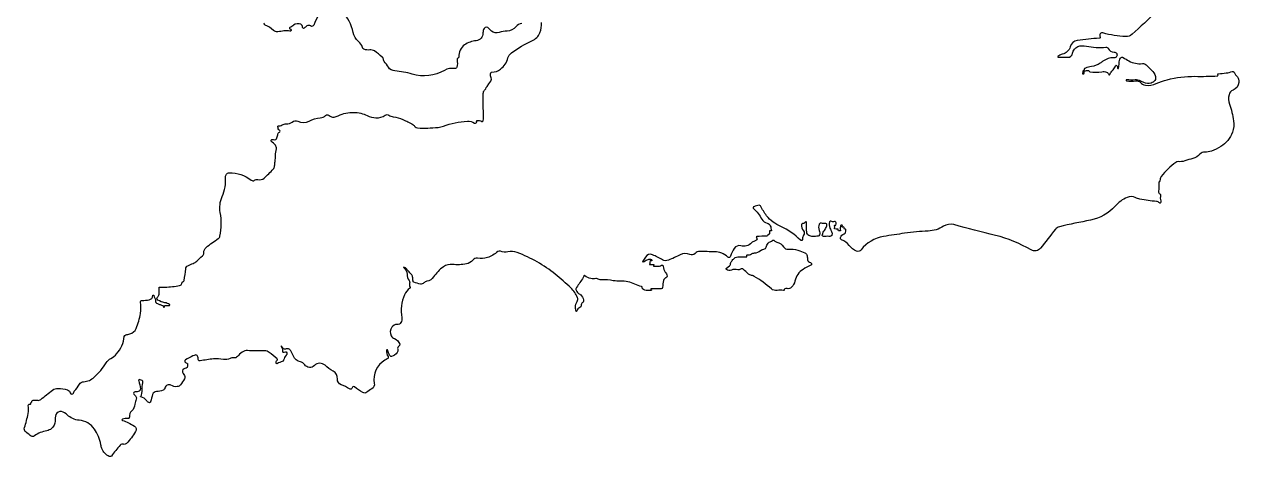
# Model space of a CAD drawing. Header units: millimetres. Extents: x 111502 to 977541, y 8702 to 1044108.
# Drawn here: x 146567 to 640456, y 8775 to 184371 of the extents above; entities that cross this region are included whole.
import ezdxf

# ---------------------------------------------------------------- set-up
doc = ezdxf.new("R2010")
doc.units = ezdxf.units.MM
doc.header["$LTSCALE"] = 0.25
doc.layers.add('Z HVSS V PORT', color=9, linetype='Continuous', plot=False)

# ---------------------------------------------------------------- blocks, each defined once
blk = doc.blocks.new('UK')
at = {"layer": 'Z HVSS V PORT', "color": 63, "true_color": 0xbada55}
for points in [[(74491, 11943, -0.0013428), (64471, 2727, -0.1997344), (61862, 1785, -0.0576274), (52668, 3294, 0.684141), (51498, 1751, -0.5624046), (51186, 1142, 0.0028696), (46802, 797, 0.0204174), (42192, 217, 0.2905861), (39324, -2359, -0.2758398), (36133, -5384, 0.1062856), (34328, -6218, 0.7440353), (34468, -6598, -0.0307856), (38259, -6599, 0.386238), (40330, -4940, -0.2639137), (42464, -2270, -0.1549671), (45899, -2019, 0.0889971), (53878, -2475, -0.3252027), (54794, -2986, 0.2996638), (57180, -4465, -1.0473006), (57135, -6840, 0.18305), (52610, -8226, -0.0168662), (51575, -8973, -0.1095511), (48023, -10365, 0.0443437), (45513, -10990, 0.2984585), (45062, -11573, -0.338367), (44716, -11960, 0.4055658), (44493, -12276, -0.1424134), (44375, -13216, 0.4123829), (44429, -13351, 0.2785263), (44817, -13301, 0.2461532), (45073, -12720, -0.3978523), (45604, -12077, 0.0311522), (46432, -11921, -0.3532019), (47088, -12223, 0.227629), (47363, -12438, 0.1048909), (52202, -12467, -0.1388833), (54119, -12607, -0.2476871), (55039, -13622, 0.7981622), (55403, -13613, -0.1296134), (55727, -12950, 0.0068331), (56835, -11631, 0.0695962), (57818, -10011, -0.580796), (58278, -9959, -0.159097), (58621, -11016, 0.9173382), (59014, -11050, 0.0390303), (59214, -8959, -0.1458895), (59858, -6929, -0.4088071), (60909, -6718, 0.0203019), (63184, -8075, 0.1526109), (68686, -9158, -0.2255016), (70190, -9681, -0.001541), (72907, -12378, -0.1909795), (74083, -15094, -0.1924625), (73721, -16090, -0.1322737), (72224, -17068, -0.191629), (69296, -16882, -0.0094454), (68034, -16256, 0.1461947), (65716, -15812, -0.0682105), (62334, -15693, 1.0129195), (62264, -16126, 0.0705629), (65993, -16144, -0.2414295), (67884, -16808, 0.1615144), (69900, -17886, 0.1528715), (74348, -17294, -0.0454337), (78778, -15702, -0.0668038), (90074, -14331, 0.0162711), (99278, -14148, 0.3324856), (99441, -14012, 0.164468), (99401, -13573, -0.5157306), (99586, -13260, 0.0060431), (102811, -12949, 0.0687572), (105204, -12351, -0.4000637), (105988, -12662, 0.090327), (107340, -14591, -0.1674208), (107796, -15513, -0.0399997), (107859, -16825, -0.3086434), (105579, -19947, 0.2568537), (103920, -21814, 0.1388259), (104117, -25579, -0.0449556), (105775, -32412, -0.1247683), (105313, -37021, -0.1697064), (100573, -42831, -0.0461021), (96737, -44722, -0.1104235), (94163, -45100, 0.2359401), (92100, -45946, -0.153019), (89232, -47702, 0.0214613), (85922, -48683, -0.111255), (83311, -48971, 0.1934084), (82231, -49270, 0.0582676), (76332, -54974, 0.193517), (75929, -56262, -0.234042), (75573, -57151, 0.2193707), (75385, -57584, -0.0299162), (75259, -61016, 0.3062717), (75816, -62041, -0.3386972), (76092, -62628, 0.123167), (76162, -64904, -0.1781905), (76103, -65673, -0.5259148), (75672, -65749, 0.1788334), (74406, -65150, -0.0243104), (67688, -64232, -0.0707965), (65817, -63600, 0.219212), (62545, -63484, 0.1131484), (57604, -67022, -0.1652177), (47585, -72748, 0.0080227), (34943, -75414, 0.1718333), (33291, -76460, 0.0003595), (27289, -84105, -0.3752503), (23448, -84836, 0.071791), (8933, -78926, -0.0045024), (-7980, -74566, 0.2103314), (-12220, -75222, -0.1313031), (-18408, -77182, 0.0231263), (-28009, -78067, 0.005466), (-36567, -79353, 0.1925148), (-45699, -84832, -0.3470157), (-47553, -85311, -0.1214356), (-50559, -82993, 0.1360941), (-53607, -80779, -0.4064507), (-54087, -79763, -0.2316616), (-52595, -78274, 0.2369344), (-52030, -77699, 0.0853773), (-51888, -76697, 0.5165928), (-52278, -76437, -0.376222), (-52474, -76365, -0.1185994), (-52629, -75785, 0.2909451), (-52780, -75559, 0.2096882), (-53282, -75560, -0.5582149), (-53387, -75488, -0.0260074), (-53325, -74892, 0.40847), (-53392, -74798, 0.0601675), (-53827, -74774, 0.3926617), (-54127, -75091, -0.0232385), (-54163, -75737, 0.0791035), (-54092, -77005, -0.35793), (-54134, -77086, -0.2113108), (-54357, -77085, 0.2462923), (-54648, -77102, -0.397832), (-54929, -77041, -0.1872389), (-55054, -76501, 0.4897824), (-55192, -76359, -0.0661556), (-56382, -76331, -0.3711595), (-56466, -76233, -0.0309263), (-56424, -75617, 0.1012455), (-56457, -75163, 0.0656169), (-56514, -75031, -0.3592663), (-56488, -74868, -0.2749914), (-56206, -74813, 0.3899478), (-55988, -74722, 0.1410026), (-55849, -73795, 0.4446822), (-56519, -73334, -0.167368), (-58014, -73187, 0.4416806), (-58516, -73400, 0.1991537), (-58370, -75986, -0.0164828), (-57600, -77726, -0.2189195), (-57661, -79007, -0.3175853), (-58361, -79370, 0.0681935), (-60377, -79367, -0.2179086), (-61474, -79034, -0.4509427), (-61474, -78745, 0.2383273), (-61218, -78103, -0.1725119), (-61099, -77643, 0.006788), (-60121, -76155, 0.1359235), (-59635, -74568, 0.4818684), (-60213, -74082, -0.1402533), (-61783, -73955, 0.4048648), (-62706, -74356, 0.1921225), (-62736, -76945, -0.1564242), (-62632, -78749, -0.3127653), (-63176, -79218, -0.0133426), (-65307, -79387, -0.1574443), (-66993, -78938, -0.2235759), (-67818, -77619, -0.0556346), (-67847, -73728, 0.4698812), (-68149, -73420, 0.282947), (-68685, -73814, -0.3794845), (-69288, -74113, 0.4793901), (-69939, -74586, 0.1835673), (-69136, -77048, -0.3526977), (-69136, -78900, 0.2157215), (-69479, -80225, -0.3180482), (-69827, -80956, -0.3360267), (-70362, -80882, 0.0891475), (-78343, -75327, -0.046791), (-81492, -73508, -0.0763486), (-84117, -70965, -0.0456427), (-86612, -66962, 0.3391449), (-87173, -66691, 0.0327379), (-89276, -67270, 0.5601542), (-89437, -68005, -0.0769096), (-86106, -72365, 0.2298561), (-83889, -73948, -0.2756235), (-82633, -75019, -0.0412033), (-82146, -76973, -0.3978882), (-82205, -77061, -0.1420879), (-82688, -77030, 0.5821071), (-82957, -77260, -0.099876), (-82963, -78079, -0.0509666), (-83091, -78480, -0.4017843), (-83295, -78565, 0.4900816), (-83693, -78806, -0.3662696), (-84127, -79212, -0.0017251), (-88155, -79402, 0.3660367), (-88328, -79562, 0.2316977), (-88181, -79988, -0.4126464), (-88178, -80680, -0.1194034), (-89045, -81217, 0.1233942), (-90264, -81986, -0.2772113), (-94608, -83175, 0.3293563), (-97351, -84217, 0.0731426), (-98796, -87404, -0.5628677), (-99930, -87713, 0.1916242), (-105288, -85568, -0.0078422), (-111228, -85462, 0.2201272), (-113209, -86299, -0.3379132), (-115402, -86701, 0.247747), (-119241, -86760, -0.0323076), (-124095, -89025, -0.2200943), (-126425, -88882, 0.0124546), (-130562, -86782, 0.4039133), (-133413, -87736, -0.0540984), (-134529, -89409, 0.8196073), (-134307, -89686, 0.0025554), (-132668, -88823, -0.0604496), (-132036, -88579, -0.1179514), (-131347, -88570, -0.3146754), (-130845, -89121, -0.4613695), (-130975, -89265, -0.1090352), (-131339, -89174, 0.411025), (-131522, -89234, 0.1928989), (-131617, -90259, -0.306796), (-131727, -90606, 0.6644369), (-131683, -90765, 0.0858059), (-130063, -90694, -0.7568727), (-129962, -90883, 0.0330269), (-130147, -91086, 0.6042159), (-130002, -91418, 0.0464596), (-127755, -91368, 0.1112675), (-126926, -91078, -0.5967737), (-126168, -91509, 0.1797144), (-125370, -93817, -0.1246879), (-124606, -95439, -0.3897397), (-125076, -96203, 0.2749112), (-126077, -97262, 0.0506716), (-126413, -100051, -0.4085772), (-127020, -100647, -0.0049272), (-131127, -100609, 0.4096133), (-131235, -100711, 0.2905639), (-131056, -101014, -0.8241006), (-131128, -101260, 0.0737014), (-132035, -101312, -0.1856059), (-134221, -100954, -0.2567963), (-134718, -100121, 0.3245026), (-135012, -99744, -0.0393214), (-137684, -98742, 0.118549), (-143533, -97549, -0.0526548), (-146467, -97342, 0.0525584), (-151356, -96995, -0.1611145), (-152955, -96526, 0.2189081), (-153631, -96408, -0.1049065), (-155580, -96502, -0.141927), (-158048, -95332, 0.6107732), (-158496, -95507, -0.1217614), (-158703, -96083, -0.0011825), (-160027, -98063, -0.0121938), (-161435, -100052, 0.2560697), (-161597, -101214, 0.1985771), (-160115, -102791, -0.1052041), (-159751, -103059, -0.1119014), (-158592, -105157, -0.3247197), (-158986, -106247, 0.2893731), (-159517, -107464, -0.2389136), (-159657, -107892, -0.1141289), (-160513, -108426, 0.290521), (-161071, -109123, -0.1877312), (-161410, -109773, -0.5680033), (-161608, -109708, -0.0379316), (-161831, -108213, -0.1624985), (-161194, -105724, 0.2397988), (-161042, -104226, 0.1126486), (-163716, -100261, 0.0185453), (-170073, -94730, 0.0809014), (-185542, -85926, 0.1390242), (-189321, -85624, -0.1418238), (-192377, -85363, 0.2654986), (-193434, -85524, -0.0784166), (-197707, -87940, -0.1448806), (-201650, -88218, 0.2881027), (-203639, -88929, -0.1786169), (-206187, -90495, -0.0797148), (-211923, -90715, 0.1876545), (-215556, -91644, 0.0908827), (-219568, -95796, -0.2057288), (-222280, -97566, 0.1596773), (-223554, -98244, -0.2493575), (-224941, -98698, -0.05173), (-227575, -97954, -0.2882184), (-227905, -97504, 0.027476), (-228122, -95768, 0.1308569), (-228618, -94713, 0.016337), (-229760, -93445), (-231039, -92114), (-231812, -91881, -0.2351351), (-230348, -94750, 0.1503644), (-229562, -97214, -0.2265359), (-229352, -98502, 0.2272546), (-229125, -99884, -0.4165503), (-229219, -100403, 0.1384463), (-231404, -103030, 0.1531212), (-232475, -112315, -0.1839735), (-232832, -114338, -0.2846956), (-234391, -115145, 0.2742063), (-236597, -116232, 0.2632171), (-236815, -119706, 0.2050971), (-235525, -120824, -0.2584984), (-233339, -123147, -0.3457625), (-233689, -123939, 0.3792186), (-234159, -125199, -0.2620704), (-234354, -126531, -0.1618463), (-236718, -128121, -0.2940776), (-237156, -127985, -0.1235069), (-238020, -126207, 0.063076), (-238278, -125460, 0.7359236), (-238682, -125524, 0.1889512), (-238074, -128144, -0.4160935), (-238217, -128902, -0.0164852), (-239390, -129641, 0.3171711), (-243676, -139054, -0.3106268), (-244620, -141194, 0.0233975), (-246768, -142663, -0.3029924), (-248375, -142757, -0.0312559), (-251786, -140460, 0.5734978), (-252721, -140840, -0.5564027), (-253806, -141315, 0.0647508), (-257151, -139599, -0.3378055), (-258647, -137289, 0.2965134), (-260436, -134010, -0.0612457), (-263716, -131683, 0.4017745), (-268058, -131790, -0.4684849), (-271970, -131447, 0.193672), (-273744, -130282, -0.2455738), (-276580, -127988, 0.0222395), (-277669, -125755, 0.4185796), (-279829, -125134, -0.3674003), (-280564, -124992), (-281520, -123798, 0.035227), (-281164, -124710, -0.1855559), (-281076, -125882, 0.3985294), (-280852, -126327, 0.2360464), (-279835, -126207, -0.3864476), (-279474, -126264, -0.3697229), (-279517, -127643, 0.1342896), (-280538, -129642, -0.2956523), (-281102, -130212, 0.0807344), (-283079, -130994, -0.5466959), (-283611, -130729, -0.2308893), (-283208, -129613, 0.446177), (-283232, -128999, 0.0068218), (-286369, -126469, 0.1723259), (-288330, -125812, -0.0155823), (-295294, -125717, 0.1694988), (-297395, -126347, 0.0567888), (-299380, -128161, -0.2517599), (-300783, -128690, 0.1463907), (-302349, -128940, -0.1589235), (-305034, -129300, 0.0670143), (-309035, -129109, 0.032606), (-314505, -129942, -0.4816052), (-315251, -129337, 0.1100718), (-315554, -127923, 0.395675), (-316563, -127512, 0.0213844), (-317419, -127883, 0.0214426), (-320477, -129534, 0.5350191), (-320527, -130534, 0.110493), (-319868, -130827, -0.3444152), (-319701, -131023, 0.007431), (-319641, -132005, -0.349676), (-320225, -132864, 0.0123035), (-321251, -133210, 0.2053288), (-321517, -133460, 0.3018367), (-321172, -135411, -0.3154379), (-320900, -137201, -0.0584777), (-322471, -139612, -0.195443), (-323876, -140362, -0.1635754), (-326364, -139806, 0.5212784), (-328819, -140894, -0.2482912), (-329557, -141807, -0.10079), (-332272, -142368, 0.322501), (-333836, -143500, 0.0274618), (-334655, -146514, -0.4804528), (-335347, -146862, -0.142171), (-336239, -146090, 0.2134762), (-338595, -144562, -0.6320275), (-338663, -144333, 0.1526239), (-338326, -143765, 0.082814), (-338126, -140799, -0.1075917), (-337983, -139584, 0.0966062), (-337805, -138301, 0.2694988), (-338051, -137926, 0.0295695), (-338954, -137540, 0.6200158), (-339503, -138067, -0.0466541), (-338818, -141266, -0.3328376), (-339352, -142187, -0.114335), (-340993, -142478, 0.6433643), (-341454, -143366, 0.0098503), (-340622, -144387, -0.2915948), (-340481, -145422, 0.0893852), (-341027, -147529, -0.1918185), (-342306, -150150, 0.2392291), (-343296, -152753, -0.449525), (-343785, -153289, 0.0617378), (-346066, -153541, 0.7899183), (-346066, -154126, -0.0615418), (-343644, -155028, -0.0243912), (-341249, -156426, -0.4076277), (-340762, -158607, -0.0485623), (-344439, -163428, -0.3019555), (-345703, -163732, 0.3144249), (-347020, -164080, 0.0122007), (-350609, -168529, -0.3524699), (-351462, -168737, -0.193386), (-354444, -165535, -0.0496477), (-354885, -163933, 0.112151), (-357516, -157580, 0.2196435), (-363697, -154021, -0.1691274), (-368520, -151838, 0.1257399), (-370928, -150492, 0.4025133), (-373135, -151714, 0.0788227), (-373509, -154318, -0.2347506), (-374996, -157425, -0.1224734), (-376887, -158269, 0.1086324), (-381892, -160339, -0.3495595), (-383633, -160227, 0.0186492), (-385406, -158737, -0.3180705), (-385940, -156966, 0.0352142), (-384486, -151333, 0.0780632), (-384398, -148000, -0.2928279), (-384137, -147445, -0.2745337), (-383906, -147439, 0.600128), (-383362, -147090, -0.3019226), (-383168, -146739, 0.3081714), (-382980, -146392, -0.1574235), (-382944, -146221, -0.2310747), (-382432, -145875, -0.0800606), (-380678, -145908, 0.2223042), (-379308, -145544, -0.0126163), (-374550, -141765, -0.1700959), (-372317, -141052, -0.0675421), (-368413, -141693, -0.2815843), (-367322, -142927, 0.8222641), (-366065, -142951, -0.1283671), (-365689, -142209, 0.0423744), (-363600, -139401, -0.241165), (-361888, -138368, 0.1687755), (-357561, -136520, 0.0692084), (-352729, -130719, -0.1285778), (-350792, -128883, 0.0837841), (-348455, -127031, 0.1613788), (-345370, -120001, -0.3204638), (-344771, -119310, -0.0050435), (-343161, -118938, 0.2457362), (-340500, -116704, 0.054423), (-338753, -110663, 0.0907185), (-338790, -106008, -0.4760444), (-338204, -105311, 0.0438146), (-335236, -105103, 0.3697328), (-333755, -103362, -1.0053295), (-333350, -103362, 0.1776567), (-332968, -104426, -0.1994824), (-332642, -105473, 0.346399), (-331908, -106603, -0.0173765), (-330712, -107058, 0.0217287), (-329628, -107458, -0.4243728), (-329523, -107672, 0.2838746), (-329455, -107997, 0.453458), (-329045, -107980, 0.1964312), (-328925, -107578, -0.4599065), (-328761, -107407, 0.0393102), (-327006, -107367, 0.7023676), (-326919, -107020, 0.1105793), (-328880, -106259, -0.1090255), (-331701, -105173, -0.5108717), (-331756, -103868, 0.2160412), (-331235, -102860, 0.0181591), (-331194, -100198, -0.4378973), (-330883, -99899, 0.0210771), (-328796, -99934, 0.0426418), (-322833, -99274, 0.3158331), (-322005, -98409, -0.2701611), (-321444, -97715, 0.2526298), (-321050, -97258, 0.0369403), (-320357, -92462, -0.2742821), (-319531, -91267, -0.0152164), (-317275, -90313, 0.113764), (-315896, -89378, -0.0441096), (-313547, -87256, 0.2552918), (-312980, -86002, -0.2440663), (-312054, -83833, -0.0295161), (-307108, -80230, 0.2018735), (-306431, -79244, 0.0963699), (-306322, -69615, -0.1506298), (-305558, -63180, 0.1237738), (-304173, -55152, -0.4241909), (-302729, -53529, -0.1826742), (-293708, -56518, 0.3465503), (-292359, -56537, -0.2303902), (-291062, -56274, 0.2517305), (-288455, -55634, 0.0226072), (-284797, -52022, 0.1725155), (-284218, -50672, -0.0160401), (-284046, -48874, 0.0214776), (-283844, -46481, -0.0415921), (-283498, -43720, 0.2546421), (-283907, -42354, -0.0072471), (-285557, -40670, -0.6312822), (-285318, -40047, -0.0452399), (-284139, -40060, 0.3076406), (-283466, -39696, 0.0900784), (-282962, -38062, -0.2371383), (-282245, -36979, 0.6267146), (-282299, -36196, -0.2463606), (-282720, -35701, 0.0223968), (-282968, -34795, -0.5257399), (-282731, -34488, 0.1591862), (-281130, -34058, -0.1658289), (-279581, -33663, 0.1873032), (-277022, -32897, -0.2707851), (-274794, -32600, 0.2151053), (-270168, -32474, -0.0888405), (-265631, -31200, 0.1780538), (-263538, -30191, -0.3162245), (-262582, -30009, -0.0270262), (-261397, -30622, 0.1784188), (-259997, -30875, 0.0696618), (-258318, -30330, -0.1202237), (-251994, -28960, -0.1075661), (-246566, -30290, 0.1069731), (-243002, -31167, 0.1533531), (-239241, -30101, -0.3045279), (-237736, -30118, 0.121428), (-235964, -30785, -0.07509), (-232026, -31869, -0.0285551), (-227981, -33953, -0.1072098), (-227090, -34776, 0.2334759), (-226133, -35300, 0.0347296), (-217757, -35074, 0.0623724), (-215601, -34589, -0.0714463), (-205814, -32575, -0.1533674), (-202868, -33308, 0.7306983), (-202050, -32600, -0.5225493), (-201814, -32222, -0.1441601), (-199961, -32669, 0.517919), (-199427, -32422, 0.0634884), (-199251, -29253, -0.0251039), (-199403, -22024, -0.0501129), (-199210, -20536, -0.1867576), (-198799, -19934, 0.1550492), (-198345, -19349, -0.0756753), (-197841, -18434), (-197080, -17444), (-196325, -16264, 0.2704082), (-196254, -14553, -0.2194949), (-196345, -12897, -0.3098034), (-195948, -12629, 0.170489), (-192299, -11382, 0.1611431), (-189325, -6885, -0.1706038), (-187851, -4742, -0.0539044), (-179576, 24, 0.1954967), (-176329, 3373, 0.1209654), (-175732, 7527, -0.2390486)], [(-183701, 7149, 0.1749532), (-186085, 5778, -0.2123909), (-189678, 4042, 0.0750084), (-192877, 3456, -0.2506009), (-195998, 3960, -0.0869704), (-197099, 5152, 0.5451891), (-198980, 5152, 0.1549372), (-199482, 3302, -0.4032962), (-202284, 136, 0.1357723), (-206928, -1558, 0.2525401), (-209305, -6397, -0.2835424), (-209651, -7010, 0.3115344), (-209983, -7675, -0.0899594), (-210096, -10617, -0.4026575), (-210947, -11184, 0.1771043), (-215158, -11917, -0.2069673), (-228265, -13428, 0.0566143), (-235288, -12148, -0.2289453), (-237952, -10633, 0.0087179), (-239629, -8287, -0.1266938), (-239882, -7665, 0.1717478), (-240484, -6492, 0.0464446), (-243626, -4037, 0.1810746), (-245542, -3624, -0.1384239), (-247887, -3319, -0.23133), (-248540, -2562, 0.1599807), (-250091, -166, -0.1775289), (-252306, 3526, 0.1403808), (-256556, 11938, 0.2072083)], [(-266517, 10360, 0.0149362), (-268268, 6495, -0.4815481), (-269605, 6114, 0.3162526), (-271063, 6125, 0.0268963), (-272215, 5232, -0.68307), (-272847, 5566, 0.3244848), (-273545, 6801, 0.289776), (-276480, 6403, -0.0828899), (-277968, 5524, 0.6348278), (-278006, 4990, -0.1739139), (-277553, 4469, -0.6045301), (-277972, 3988, 0.0965673), (-280427, 4088, -0.004883), (-282914, 3731, -0.2367001), (-284705, 4349, 0.1161797), (-288039, 6467, -0.4728875), (-288357, 7327, 0.1919849)], [(-100393, -92303), (-99220, -91299, 0.1639478), (-98854, -90685, -0.0909276), (-98307, -89370, -0.072221), (-97343, -88271, -0.1963432), (-95273, -87586, 0.021485), (-92390, -87660, 0.4711508), (-92203, -87425, -0.1714045), (-92135, -86912, -0.3117585), (-92009, -86844, 0.1596863), (-90275, -86479, -0.1017428), (-89061, -86075, 0.1323265), (-86590, -85083, -0.1285686), (-85250, -84534, 0.3032556), (-84293, -83691, -0.0960751), (-83520, -82095, -0.1840228), (-82617, -81524, 0.16344), (-81701, -80994, -0.4514064), (-81063, -80994, 0.1605073), (-79955, -81644, -0.2101964), (-77227, -83615, 0.2947622), (-75396, -84538, -0.102191), (-71407, -84927, -0.032674), (-68548, -86024, -0.1929479), (-67771, -86845, -0.1149856), (-67544, -88366, 0.328767), (-66657, -89801, -0.0812709), (-66007, -90194, -0.5500679), (-66124, -91021, 0.0351527), (-69290, -92728, 0.2002844), (-72614, -97477, -0.1439987), (-74008, -100020, -0.2530419), (-75781, -100545, 0.1355372), (-76742, -100604, 0.3635088), (-76955, -100956, -0.5267856), (-77298, -101280, 0.1063976), (-79846, -101275, -0.241233), (-82191, -100643, 0.0557709), (-89208, -95578, 0.0868877), (-90573, -95094, -0.1718911), (-91818, -94402, 0.0372673), (-93526, -92733, 0.3399103), (-94718, -92681, -0.2276386), (-95818, -92863, 0.177287), (-98448, -93040, -0.2644141), (-100502, -92836, -0.6525007), (-100393, -92303, 3.4973818)]]:
    blk.add_lwpolyline(points, format="xyb", dxfattribs=at)

msp = doc.modelspace()

# ---------------------------------------------------------------- block references
at = {"lineweight": 0}
msp.add_blockref('UK', (532590.42, 177578.58), dxfattribs=at)

doc.saveas('drawing.dxf')
